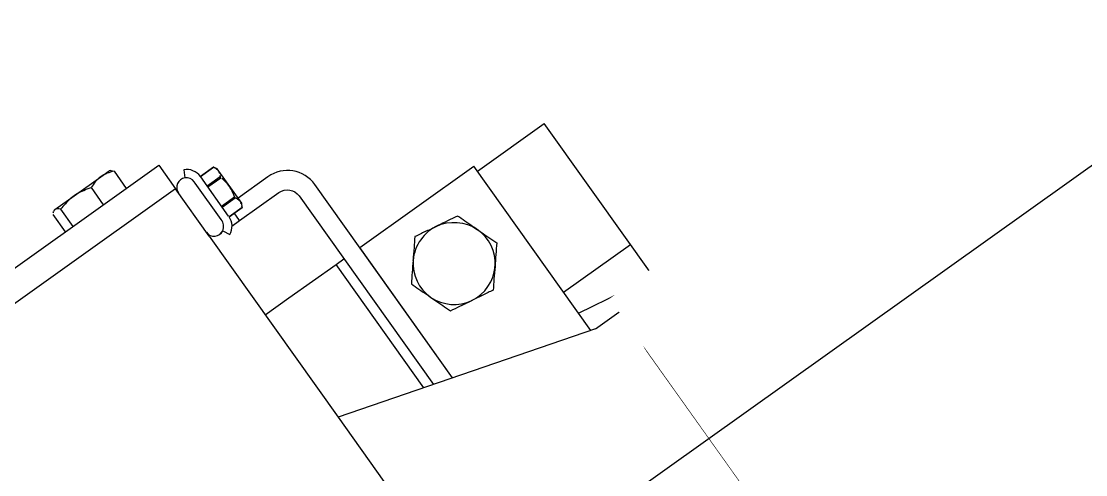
# Model space of a CAD drawing. Header units: feet. Extents: x 2321988 to 2329858, y 6722724 to 6730499.
# Drawn here: x 2326145.995 to 2326147.293, y 6726933.334 to 6726933.886 of the extents above; entities that cross this region are included whole.
import ezdxf

# ---------------------------------------------------------------- set-up
doc = ezdxf.new("R2010")
doc.units = ezdxf.units.FT
doc.header["$MEASUREMENT"] = 0
doc.layers.add('C-BESS-EQUIPMENT', color=255, linetype='Continuous')

# ---------------------------------------------------------------- blocks, each defined once
blk = doc.blocks.new('Midpoint Site Plan$0$138kV Double End Break Top')
for points in [[(-54.683, 3.393), (-54.683, 1.838), (-57.793, 1.838, 0.414303), (-58.5, 1.131), (-58.5, -1.979, 0.414303), (-57.793, -2.686), (-54.683, -2.686), (-54.683, -3.392)], [(-53.552, -2.686), (-54.683, -2.686, 0.414303), (-53.976, -1.979), (-53.976, 1.131, 0.414303), (-54.683, 1.838), (-53.552, 1.838)], [(-53.482, -3.016), (-54.183, -2.899, -0.272121), (-54.438, -2.686)], [(-51.432, -3.314), (-51.432, -6.783, 0.414148), (-50.937, -7.277), (-50.402, -7.277)], [(-50.23, -6.995), (-50.937, -6.995, -0.413462), (-51.149, -6.783), (-51.149, -3.398)], [(-52.523, -5.257, -0.267957), (-52.985, -4.873, -0.005987), (-52.957, -4.948, 0.001303), (-52.91, -5.075, 0.002672), (-52.865, -5.199, 0.001074), (-52.706, -5.226, 0.000532), (-52.547, -5.253, 0.267716), (-51.959, -5.049, 0.268603), (-51.858, -4.457, 0.267957), (-52.32, -4.073, 0.267716), (-52.884, -4.281, 0.268603), (-52.985, -4.873, 0.001282), (-53.033, -4.743, 0.001282), (-53.081, -4.613, -0.006896), (-53.105, -4.548, -0.002305), (-52.996, -4.417, 0.001843), (-52.884, -4.281, 0.002425), (-52.764, -4.138, 0.000416), (-52.662, -4.014, 0.000506), (-52.495, -4.043)], [(-51.858, -4.457, 0.001261), (-51.906, -4.325, -0.000905), (-51.954, -4.197, 0.006896), (-51.978, -4.131, 0.001074), (-52.136, -4.104, 0.000532), (-52.296, -4.077)], [(-52.348, -5.287, -0.000506), (-52.181, -5.316, -0.000416), (-52.078, -5.192, -0.0004), (-51.959, -5.049, -0.001843), (-51.846, -4.913, 0.002305), (-51.738, -4.782, -0.001325), (-51.784, -4.657, 0.002259), (-51.83, -4.532)], [(-49.736, -7.136, 0.56338), (-49.941, -7.016), (-49.995, -6.91, 0.282063), (-50.137, -7.131), (-50.372, -7.131), (-50.137, -7.131)], [(-49.877, -6.995), (-49.941, -7.016, 0.283539), (-50.018, -7.164), (-50.018, -7.815), (-50.018, -7.843, 0.283539), (-49.941, -7.969)], [(-50.394, -7.442, 0.044115), (-50.395, -7.534, 0.032449), (-50.381, -7.629)], [(-50.137, -7.843), (-50.137, -7.854), (-50.371, -7.854), (-50.137, -7.854, 0.282063), (-49.995, -8.075), (-49.941, -7.969, 0.556271), (-49.735, -7.843)], [(-48.576, -8.686, -0.029038), (-48.684, -8.665, -0.010858), (-48.74, -8.65), (-48.74, -8.34)], [(-48.124, -8.694), (-48.466, -8.694), (-48.947, -8.694, 0.052947), (-48.836, -8.681)]]:
    blk.add_lwpolyline(points, format="xyb")
for points in [[(-53.552, -2.686), (-49.736, -3.817), (-49.736, -1.696)], [(-53.482, -2.707), (-53.482, -5.654)], [(-53.482, -3.393), (-54.683, -3.393)], [(-54.683, -3.393), (-54.683, -5.564)], [(-51.432, -3.314), (-51.432, -5.655)], [(-51.008, -3.44), (-51.008, -5.654)], [(-49.736, -7.068), (-49.736, -3.817)], [(-53.482, -5.564), (-54.683, -5.564)], [(-51.432, -5.655), (-53.482, -5.655)], [(-51.008, -5.655), (-51.149, -5.655)], [(-49.735, -5.655), (-50.16, -5.655), (-51.007, -5.655)], [(-50.091, -6.995), (-50.23, -6.995)], [(-50.23, -6.995), (-50.23, -7.131)], [(-50.371, -7.131), (-50.402, -7.184)], [(-50.371, -7.131), (-50.371, -7.131)], [(-50.137, -7.131), (-50.137, -7.131)], [(-50.137, -7.142), (-50.137, -7.843)], [(-50.018, -7.142), (-50.018, -7.164)], [(-49.736, -7.069), (-49.736, -7.916), (-43.515, -7.916), (-43.515, -8.341)], [(-50.402, -7.184), (-50.402, -7.801)], [(-50.137, -7.303), (-50.371, -7.303), (-50.371, -7.321)], [(-50.137, -7.32), (-50.372, -7.32)], [(-50.137, -7.682), (-50.372, -7.682)], [(-50.137, -7.664), (-50.371, -7.664), (-50.371, -7.682)], [(-50.402, -7.801), (-50.371, -7.854)], [(-50.371, -7.854), (-50.371, -7.854)], [(-49.736, -8.341), (-49.736, -7.916)], [(-48.605, -8.341), (-49.735, -8.341)], [(-49.153, -8.65), (-49.153, -8.34)], [(-44.646, -8.341), (-48.604, -8.341)], [(-48.192, -8.65), (-48.192, -8.34)], [(-48.056, -8.65), (-48.056, -8.34)], [(-49.115, -8.685), (-49.099, -8.694)], [(-48.947, -8.694), (-49.099, -8.694)], [(-48.124, -8.694), (-48.11, -8.694), (-48.094, -8.685)]]:
    blk.add_lwpolyline(points)
for centre in [(-57.228, 0.565), (-55.249, 0.565), (-57.228, -1.414), (-55.249, -1.414)]:
    blk.add_circle(centre, 0.318)
for points in [[(-52.494, -4.043), (-52.437, -4.053), (-52.378, -4.063), (-52.32, -4.073)], [(-52.32, -4.073), (-52.312, -4.074), (-52.304, -4.076), (-52.295, -4.077)], [(-52.883, -4.281), (-52.878, -4.275), (-52.873, -4.268), (-52.868, -4.262)], [(-51.858, -4.457), (-51.848, -4.482), (-51.839, -4.506), (-51.83, -4.532)], [(-51.959, -5.049), (-51.965, -5.055), (-51.969, -5.062), (-51.975, -5.068)], [(-52.523, -5.257), (-52.531, -5.256), (-52.539, -5.255), (-52.547, -5.253)], [(-52.348, -5.287), (-52.406, -5.277), (-52.465, -5.267), (-52.522, -5.257)], [(-50.371, -7.131), (-50.379, -7.146), (-50.386, -7.162), (-50.391, -7.178)], [(-50.391, -7.178), (-50.396, -7.195), (-50.398, -7.212), (-50.396, -7.228)], [(-50.396, -7.228), (-50.393, -7.253), (-50.382, -7.278), (-50.372, -7.303)], [(-50.371, -7.32), (-50.381, -7.36), (-50.39, -7.401), (-50.394, -7.441)], [(-50.38, -7.629), (-50.378, -7.641), (-50.374, -7.652), (-50.372, -7.665)], [(-50.391, -7.729), (-50.396, -7.746), (-50.398, -7.763), (-50.396, -7.779)], [(-50.396, -7.779), (-50.393, -7.804), (-50.382, -7.829), (-50.372, -7.854)], [(-50.371, -7.682), (-50.379, -7.697), (-50.386, -7.713), (-50.391, -7.729)], [(-49.153, -8.65), (-49.12, -8.662), (-49.086, -8.674), (-49.052, -8.682)], [(-49.122, -8.681), (-49.132, -8.675), (-49.143, -8.662), (-49.153, -8.65)], [(-49.114, -8.684), (-49.117, -8.683), (-49.119, -8.682), (-49.121, -8.68)], [(-49.052, -8.682), (-49.017, -8.689), (-48.982, -8.691), (-48.946, -8.694)], [(-48.947, -8.694), (-48.942, -8.694), (-48.937, -8.694), (-48.932, -8.694)], [(-48.836, -8.681), (-48.804, -8.672), (-48.772, -8.661), (-48.74, -8.65)], [(-48.577, -8.686), (-48.54, -8.691), (-48.503, -8.692), (-48.466, -8.694)], [(-48.466, -8.694), (-48.445, -8.693), (-48.424, -8.693), (-48.403, -8.691)], [(-48.402, -8.691), (-48.331, -8.686), (-48.262, -8.668), (-48.192, -8.65)], [(-48.192, -8.65), (-48.181, -8.662), (-48.17, -8.674), (-48.158, -8.682)], [(-48.158, -8.682), (-48.147, -8.689), (-48.135, -8.691), (-48.124, -8.694)], [(-48.124, -8.694), (-48.122, -8.694), (-48.12, -8.694), (-48.119, -8.694)], [(-48.119, -8.694), (-48.108, -8.693), (-48.098, -8.688), (-48.088, -8.681)], [(-48.088, -8.681), (-48.077, -8.672), (-48.066, -8.661), (-48.056, -8.65)]]:
    blk.add_open_spline(points, degree=3)

msp = doc.modelspace()

# ---------------------------------------------------------------- block references
at = {"layer": 'C-BESS-EQUIPMENT', "xscale": 0.08333333333333333, "yscale": 0.08333333333333333, "zscale": 0.08333333333333333, "rotation": 215.4679845908512}
msp.add_blockref('Midpoint Site Plan$0$138kV Double End Break Top', (2326143.1903, 6726930.7397), dxfattribs=at)

# ---------------------------------------------------------------- next in the draw order: wipeouts: each hides what was drawn before it
msp.add_wipeout([(2326161.7808, 6726944.2841), (2326162.0226, 6726943.9448), (2326146.9541, 6726933.2088), (2326146.7123, 6726933.5482)]).dxf.layer = 'C-BESS-EQUIPMENT'

# ---------------------------------------------------------------- next in the draw order: linework, layer by layer
at = {"layer": 'C-BESS-EQUIPMENT'}
msp.add_lwpolyline([(2325996.5737, 6726826.3218), (2326168.0101, 6726948.4662)], dxfattribs=at)

doc.saveas('drawing.dxf')
